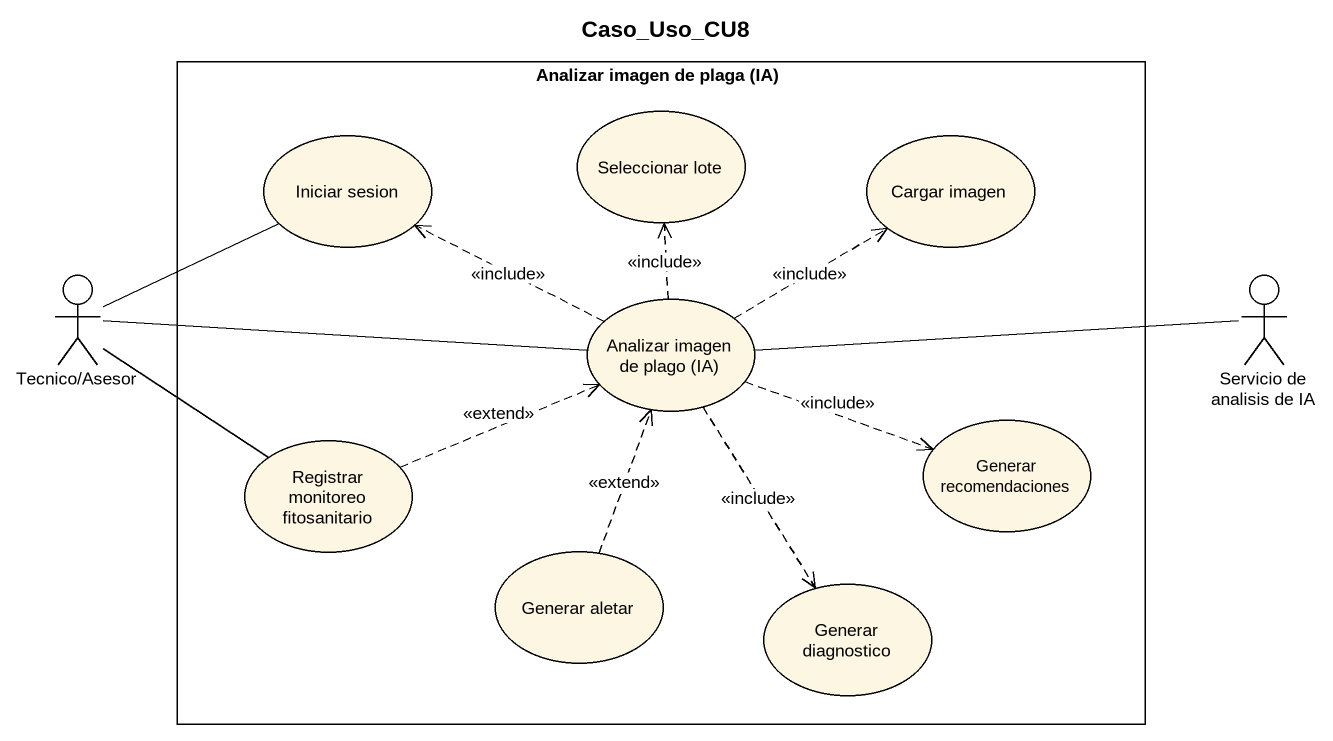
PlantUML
@startuml
title Caso_Uso_CU8
rectangle "Analizar imagen de plaga (IA)" as Analizar_imagen_de_plaga_IA {
  usecase "Iniciar sesion" as Iniciar_sesion
  usecase "Seleccionar lote" as Seleccionar_lote
  usecase "Cargar imagen" as Cargar_imagen
  usecase "Analizar imagen de plago (IA)" as Analizar_imagen_de_plago_IA
  usecase "Registrar monitoreo fitosanitario" as Registrar_monitoreo
  usecase "Generar recomendaciones" as Generar_recomendaciones
  usecase "Generar aletar" as Generar_aletar
  usecase "Generar diagnostico" as Generar_diagnostico
}
actor "Tecnico/Asesor" as Tecnico_Asesor
actor "Servicio de analisis de IA" as Servicio_de_analisis_de_IA
Tecnico_Asesor -right- Iniciar_sesion
Tecnico_Asesor -right- Analizar_imagen_de_plago_IA
Tecnico_Asesor -right- Registrar_monitoreo
Analizar_imagen_de_plago_IA .left.> Iniciar_sesion : <<include>>
Analizar_imagen_de_plago_IA .up.> Seleccionar_lote : <<include>>
Analizar_imagen_de_plago_IA .right.> Cargar_imagen : <<include>>
Analizar_imagen_de_plago_IA .right.> Generar_recomendaciones : <<include>>
Analizar_imagen_de_plago_IA ..> Generar_diagnostico : <<include>>
Servicio_de_analisis_de_IA -left- Analizar_imagen_de_plago_IA
Registrar_monitoreo .right.> Analizar_imagen_de_plago_IA : <<extend>>
Generar_aletar .up.> Analizar_imagen_de_plago_IA : <<extend>>
@enduml
